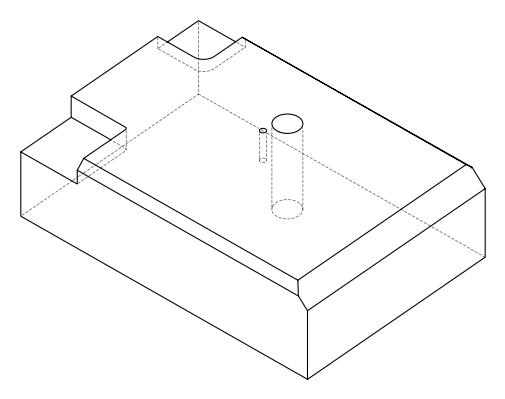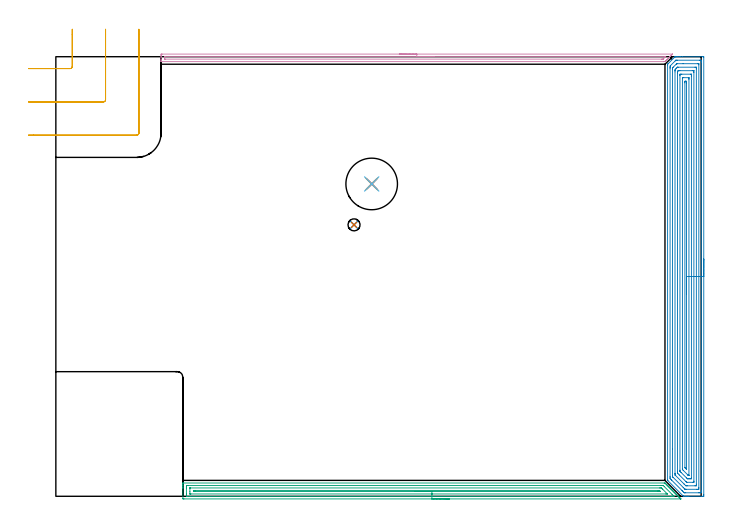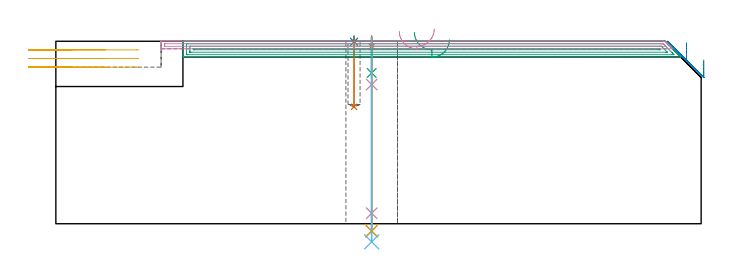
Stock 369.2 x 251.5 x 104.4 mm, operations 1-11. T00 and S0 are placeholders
(PLAN: 12 operations, 8 tool changes, 87.6 min)
(1 SPOT_DRILL | STEP1HOLE | NXT0321_9005460120000 | 0.05 min | 182 mm3)
(2 SPOT_DRILL_1 | STEP1POCKET | NXT0321_9005460120000 | 0.03 min | 0 mm3)
(3 DRILL_BLIND_HOLE_INTO_CENTER | STEP1HOLE | NXT0301_092 | 0.08 min | 1730 mm3)
(4 GUN_DRILL_THROUGH_HOLE | STEP1HOLE | UGT0307_009 | 0.54 min | 9891 mm3)
(5 DRILL_TO_ENLARGE_THROUGH_HOLE | STEP1HOLE | NXT0301_104 | 0.44 min | 4232 mm3)
(6 DRILL_TO_ENLARGE_THROUGH_HOLE_1 | STEP1HOLE | UGT0301_394 | 0.47 min | 55277 mm3)
(7 DRILL_BLIND_HOLE_INTO_CENTER_1 | STEP1POCKET | NXT0301_040 | 0.16 min | 1359 mm3)
(8 AREA_MILL | FG_CHAMFER_SURFACE | UGT0205_001 | 16.19 min | 53884 mm3)
(9 AREA_MILL_1 | FG_CHAMFER_SURFACE_1 | UGT0205_001 | 9.15 min | 11774 mm3)
(10 AREA_MILL_2 | FG_CHAMFER_SURFACE_2 | UGT0205_001 | 4.82 min | 2706 mm3)
(11 MILL_CORNER_NOTCH_RECTANGULAR | CORNER_NOTCH_RECTANGULAR | UGT0201_109 | Follow Part, ap 6.35, ae 75% | 1.73 min | 50676 mm3)
(12 MILL_CORNER_NOTCH_RECTANGULAR_1 | CORNER_NOTCH_RECTANGULAR_1 | NXT0201_008 | Follow Part, ap 1.5, ae 75% | 53.94 min | 133974 mm3)
(TOOL NXT0321_9005460120000 | NC Spot Drill, 142deg, 12mm, Carbide, Uncoated | D12 PA142 FL30 Z2)
(TOOL NXT0301_092 | Carbide Drill 12.1mm [860.1-1210-061A1-MM 2214] | D12.1 PA140 FL77 Z2)
(TOOL UGT0307_009 | Gun Drill 12 mm | D12 PA130 FL24 Z1)
(TOOL NXT0301_104 | Carbide Drill 14mm [860.1-1400-112A1-MM 2214] | D14 PA140 FL123 Z2)
(TOOL UGT0301_394 | Twist Drill 29.5 mm | D29.5 PA118 FL165 Z2)
(TOOL NXT0301_040 | Carbide Drill 6.9mm [860.1-0690-035A1-MM 2214] | D6.9 PA140 FL53 Z2)
(TOOL UGT0205_001 | Chamfer Mill 20 x 3 x 45 deg. | D20 FL50 Z2)
(TOOL UGT0201_109 | End Mill 25.4 mm | D25.4 FL25 Z2)
(TOOL NXT0201_008 | ENDMILL 6mm [2P460-0600-NA 1630] | D6 FL26 Z6)
(OP 1 SPOT_DRILL)
G17 G21 G94 G90
T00 M6
G54
G17 G0 G90 X180.7 Y178.7 S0 M3
G43 Z114.4 H0
G94 G81 G98 Z101.4 F250. R107.4
G80
M5
M2
(OP 2 SPOT_DRILL_1)
G17 G21 G94 G90
T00 M6
G54
G17 G0 G90 X170.6 Y155.3 S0 M3
G43 Z114.4 H0
G94 G81 G98 Z104.103 F250. R107.4
G80
M5
M2
(OP 3 DRILL_BLIND_HOLE_INTO_CENTER)
G17 G21 G94 G90
T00 M6
G54
G17 G0 G90 X180.7 Y178.7 S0 M3
G43 Z114.4 H1
G94 G81 G98 Z86.25 F250. R106.4
G80
M5
M2
(OP 4 GUN_DRILL_THROUGH_HOLE)
G17 G21 G94 G90
T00 M6
G54
G17 G0 G90 X180.7 Y178.7 M8
G43 Z114.4 H0
Z99.582
S716 M3
G94 G1 Z79.636 F125. M26
G4 X.084
Z6. F250.
G4 X.084
Z-4.298 F125.
G4 X.084
M5
M9
G0 Z99.582
Z114.4
M2
(OP 5 DRILL_TO_ENLARGE_THROUGH_HOLE)
G17 G21 G94 G90
T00 M6
G54
G17 G0 G90 X180.7 Y178.7 S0 M3
G43 Z114.4 H1
G94 G73 G98 Z-4.048 F250. Q13.556 R106.4
G80
M5
M2
(OP 6 DRILL_TO_ENLARGE_THROUGH_HOLE_1)
G17 G21 G94 G90
T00 M6
G54
G17 G0 G90 X180.7 Y178.7 S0 M3
G43 Z114.4 H0
G94 G73 G98 Z-10.363 F250. Q28.691 R106.4
G80
M5
M2
(OP 7 DRILL_BLIND_HOLE_INTO_CENTER_1)
G17 G21 G94 G90
T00 M6
G54
G17 G0 G90 X170.6 Y155.3 S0 M3
G43 Z114.4 H1
G94 G81 G98 Z66.9 F250. R106.4
G80
M5
M2
(OP 8 AREA_MILL)
G17 G21 G94 G90
T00 M6
G54
G17 G0 G90 X370.7 Y135.75 S1061 M3
G43 Z114.4 H0
Z93.7
G94 G1 Y135.712 Z92.828 F250.
Y135.598 Z91.963
Y135.409 Z91.112
Y135.147 Z90.28
Y134.813 Z89.474
Y134.41 Z88.7
Y133.941 Z87.964
Y133.41 Z87.272
Y132.821 Z86.629
Y132.178 Z86.04
Y131.486 Z85.508
Y130.75 Z85.04
Y129.976 Z84.637
Y129.17 Z84.303
Y128.338 Z84.041
Y127.486 Z83.852
Y126.621 Z83.738
Y125.75 Z83.7
Y0.95
X370.699 Y0.624 Z83.701
X370.694 Y0.062 Z83.704
X370.692 Y0.008 Z83.706
X370.135 Y0. Z84.262
X362.129 Z92.265
X361.592 Z92.805
X361.24 Z93.156
X360.702 Z93.694
X360.35 Z94.045
X359.367 Z95.033
X359.094 Y0.01 Z95.303
X359.016 Y0.085 Z95.382
X358.922 Y0.177 Z95.476
X350.159 Y8.941 Z104.24
X350.053 Y9.048 Z104.346
X350.007 Y9.099 Z104.393
X350. Y9.561 Z104.4
Y246.407
X350.006 Y247.206 Z104.391
X350.101 Y247.301 Z104.298
X350.12 Y247.321 Z104.279
X354.123 Y251.323 Z100.277
X354.297 Y251.498 Z100.095
X354.299 Y251.5 Z100.093
X354.475 Z99.919
X354.827 Z99.572
X355.198 Z99.202
X355.902 Z98.493
X357.144 Z97.253
X358.571 Z95.825
X370.135 Z84.262
X370.406 Y251.498 Z83.992
X370.692 Y251.49 Z83.706
X370.699 Y251.203 Z83.699
X370.7 Y125.75 Z83.7
X369.286 Z85.114
Y3.265
X369.283 Y2.411 Z85.117
X369.282 Y2.375 Z85.118
X369.246 Y2.01 Z85.154
X368.763 Y2.002 Z85.637
X368.356 Y2.001 Z86.044
X367.876 Y2. Z86.524
X360.35 Z94.05
X359.868 Y2.001 Z94.532
X359.665 Y2.006 Z94.735
X359.565 Y2.01 Z94.835
X359.46 Y2.101 Z94.94
X359.141 Y2.411 Z95.259
X358.571 Y2.979 Z95.829
X358.245 Y3.305 Z96.155
X352.344 Y9.206 Z102.056
X351.991 Y9.561 Z102.409
X351.454 Y10.107 Z102.946
X351.419 Y10.455 Z102.981
X351.417 Y10.493 Z102.983
X351.414 Y11.349 Z102.986
Y244.62
X351.416 Y245.514 Z102.984
X351.417 Y245.552 Z102.983
X351.454 Y246.193 Z102.946
X351.558 Y246.303 Z102.842
X351.658 Y246.407 Z102.742
X354.339 Y249.089 Z100.061
X354.68 Y249.423 Z99.72
X354.728 Y249.466 Z99.672
X354.759 Y249.49 Z99.641
X354.808 Y249.492 Z99.592
X355.013 Y249.496 Z99.387
X355.493 Y249.5 Z98.907
X368.356 Y249.499 Z86.044
X368.839 Y249.497 Z85.561
X369.246 Y249.49 Z85.154
X369.281 Y249.089 Z85.119
X369.283 Y249.051 Z85.117
X369.286 Y248.195 Z85.114
Y125.75
X367.872 Z86.528
X367.871 Y5.093 Z86.529
X367.869 Y4.688 Z86.531
X367.865 Y4.199 Z86.535
X367.856 Y4.01 Z86.544
X367.662 Y4.003 Z86.738
X367.466 Y4.001 Z86.934
X366.775 Y4. Z87.625
X360.548 Z93.852
X360.35 Y4.002 Z94.05
X360.152 Y4.006 Z94.248
X360.022 Y4.01 Z94.378
X359.942 Y4.069 Z94.458
X359.804 Y4.199 Z94.596
X359.46 Y4.54 Z94.94
X358.907 Y5.093 Z95.493
X353.234 Y10.766 Z101.166
X352.944 Y11.059 Z101.456
X352.873 Y11.135 Z101.527
X352.84 Y11.171 Z101.56
X352.835 Y11.214 Z101.565
X352.833 Y11.349 Z101.567
X352.829 Y11.755 Z101.571
X352.828 Y27.036 Z101.572
X352.829 Y244.133 Z101.571
X352.832 Y244.62 Z101.568
X352.835 Y245.02 Z101.565
X352.846 Y245.135 Z101.554
X352.925 Y245.217 Z101.475
X353.213 Y245.514 Z101.187
X355. Y247.301 Z99.4
X355.013 Y247.313 Z99.387
X355.191 Y247.479 Z99.209
X355.359 Y247.49 Z99.041
X355.706 Y247.498 Z98.694
X358.867 Y247.5 Z95.533
X367.269 Z87.131
X367.466 Y247.498 Z86.934
X367.664 Y247.494 Z86.736
X367.796 Y247.49 Z86.604
X367.865 Y247.477 Z86.535
X367.867 Y247.436 Z86.533
X367.869 Y247.301 Z86.531
X367.871 Y246.895 Z86.529
X367.872 Y125.75 Z86.528
X366.457 Z87.943
Y6.88
X366.451 Y6.113 Z87.949
X366.447 Y6.01 Z87.953
X366.344 Y6.007 Z88.056
X366.125 Y6.003 Z88.275
X365.687 Y6. Z88.713
X361.24 Z93.16
X360.788 Y6.003 Z93.612
X360.569 Y6.007 Z93.831
X360.462 Y6.01 Z93.938
X360.35 Y6.11 Z94.05
X359.569 Y6.88 Z94.831
X359.46 Y6.988 Z94.94
X354.611 Y11.839 Z99.789
X354.41 Y12.043 Z99.99
X354.31 Y12.146 Z100.09
X354.262 Y12.198 Z100.138
X354.25 Y12.243 Z100.15
X354.243 Y13.015 Z100.157
Y13.136
Y242.832
X354.245 Y243.603 Z100.155
X354.248 Y243.726 Z100.152
X354.262 Y244.101 Z100.138
X354.448 Y244.293 Z99.952
X354.769 Y244.62 Z99.631
X355.337 Y245.188 Z99.063
X355.527 Y245.375 Z98.873
X355.596 Y245.44 Z98.804
X355.636 Y245.475 Z98.764
X355.684 Y245.49 Z98.716
X355.902 Y245.499 Z98.498
X355.916 Y245.5 Z98.484
X365.687 Z88.713
X366.13 Y245.497 Z88.27
X366.345 Y245.493 Z88.055
X366.446 Y245.49 Z87.954
X366.45 Y245.418 Z87.95
X366.457 Y244.741 Z87.943
Y244.62
Y125.75
X365.043 Z89.357
Y8.668
X365.042 Y8.422 Z89.358
X365.039 Y8.175 Z89.361
X365.036 Y8.019 Z89.364
X364.963 Y8.01 Z89.437
X364.798 Y8.005 Z89.602
X364.572 Y8.001 Z89.828
X361.013 Z93.387
X360.932 Y8.007 Z93.468
X360.913 Y8.01 Z93.487
X360.859 Y8.051 Z93.541
X360.704 Y8.2 Z93.696
X360.469 Y8.43 Z93.931
X356.656 Y12.243 Z97.744
X355.902 Y13. Z98.498
X355.772 Y13.136 Z98.628
X355.664 Y13.264 Z98.736
X355.661 Y13.378 Z98.739
X355.658 Y14.03 Z98.742
X355.657 Y14.276 Z98.743
Y241.939
X355.658 Y242.184 Z98.742
X355.664 Y242.832 Z98.736
X355.673 Y243.063 Z98.727
X355.902 Y243.298 Z98.498
X356.045 Y243.438 Z98.355
X356.085 Y243.475 Z98.315
X356.135 Y243.492 Z98.265
X356.792 Y243.498 Z97.608
X357.017 Y243.5 Z97.383
X364.133 Z90.267
X364.798 Y243.498 Z89.602
X365.028 Y243.495 Z89.372
X365.038 Y243.486 Z89.362
X365.04 Y243.483 Z89.36
X365.043 Y242.832 Z89.357
Y242.586
Y125.75
X363.629 Z90.771
X363.628 Y10.736 Z90.772
X363.626 Y10.455 Z90.774
X363.622 Y10.149 Z90.778
X363.616 Y10.01 Z90.784
X363.468 Y10.004 Z90.932
X363.019 Y10.001 Z91.381
X362.582 Y10. Z91.818
X362.129 Z92.271
X361.691 Y10.001 Z92.709
X361.466 Y10.006 Z92.934
X361.355 Y10.01 Z93.045
X361.24 Y10.119 Z93.16
X360.895 Y10.455 Z93.505
X357.681 Y13.666 Z96.719
X357.318 Y14.03 Z97.082
X357.197 Y14.155 Z97.203
X357.101 Y14.257 Z97.299
X357.078 Y14.285 Z97.322
X357.075 Y14.3 Z97.325
X357.073 Y14.337 Z97.327
X357.071 Y14.643 Z97.329
Y14.924
X357.072 Y240.763 Z97.328
X357.074 Y241.045 Z97.326
X357.078 Y241.351 Z97.322
X357.084 Y241.49 Z97.316
X357.232 Y241.496 Z97.168
X357.681 Y241.499 Z96.719
X358.118 Y241.5 Z96.282
X363.019 Y241.499 Z91.381
X363.459 Y241.496 Z90.941
X363.601 Y241.49 Z90.799
X363.622 Y241.478 Z90.778
X363.625 Y241.431 Z90.775
X363.627 Y241.327 Z90.773
X363.628 Y241.045 Z90.772
X363.629 Y240.432 Z90.771
Y125.75
X362.215 Z92.185
X362.214 Y12.157 Z92.186
X362.211 Y12.071 Z92.189
X362.208 Y12.02 Z92.192
X362.188 Y12.01 Z92.212
X362.129 Y12.007 Z92.271
X361.888 Z92.512
X361.82 Y12.01 Z92.58
X361.774 Y12.035 Z92.626
X361.701 Y12.103 Z92.699
X361.555 Y12.243 Z92.845
X358.874 Y14.924 Z95.526
X358.571 Y15.233 Z95.829
X358.504 Y15.305 Z95.896
X358.492 Y15.56 Z95.908
X358.487 Y15.732 Z95.913
X358.486 Y15.818 Z95.914
X358.485 Y15.904 Z95.915
X358.486 Y239.343 Z95.914
X358.489 Y239.429 Z95.911
X358.492 Y239.48 Z95.908
X358.512 Y239.49 Z95.888
X358.571 Y239.493 Z95.829
X359.219 Y239.5 Z95.181
X361.889 Y239.499 Z92.511
X362.129 Y239.493 Z92.271
X362.203 Y239.49 Z92.197
X362.211 Y239.343 Z92.189
X362.213 Y239.257 Z92.187
X362.214 Y239.172 Z92.186
X362.215 Y238.364 Z92.185
Y125.75
X360.801 Z93.599
X360.8 Y15.552 Z93.6
X360.798 Y15.509 Z93.602
X360.795 Y15.477 Z93.605
X360.744 Y15.515 Z93.656
X360.429 Y15.818 Z93.971
X360.35 Y15.897 Z94.05
X359.948 Y16.311 Z94.452
X359.906 Y16.364 Z94.494
X359.902 Y16.44 Z94.498
X359.9 Y16.56 Z94.5
Y236.576
X359.901 Y237.027 Z94.499
X359.907 Y237.47 Z94.493
X360.321 Y237.499 Z94.079
X360.35 Y237.498 Z94.05
X360.793 Y237.47 Z93.607
X360.799 Y237.019 Z93.601
X360.8 Y236.576 Z93.6
X360.801 Y236.123 Z93.599
Y125.75
Y124.878 Z93.638
Y124.013 Z93.751
Y123.162 Z93.94
Y122.33 Z94.203
Y121.524 Z94.536
Y120.75 Z94.939
Y120.014 Z95.408
Y119.322 Z95.939
Y118.679 Z96.528
Y118.089 Z97.172
Y117.558 Z97.864
Y117.09 Z98.599
Y116.687 Z99.373
Y116.353 Z100.179
Y116.091 Z101.011
Y115.902 Z101.863
Y115.788 Z102.728
Y115.75 Z103.599
G0 Z114.4
M5
M2
(OP 9 AREA_MILL_1)
G17 G21 G94 G90
T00 M6
G54
G17 G0 G90 X225.15 Y-1.5 S1061 M3
G43 Z114.4 H0
Z105.3
G94 G1 X225.112 Z104.428 F250.
X224.998 Z103.564
X224.809 Z102.712
X224.547 Z101.88
X224.213 Z101.074
X223.81 Z100.3
X223.341 Z99.564
X222.81 Z98.872
X222.221 Z98.229
X221.578 Z97.64
X220.886 Z97.108
X220.15 Z96.64
X219.376 Z96.237
X218.57 Z95.903
X217.738 Z95.641
X216.886 Z95.452
X216.022 Z95.338
X215.15 Z95.3
X73.301
X72.959 Y-1.497 Z95.302
X72.71 Y-1.492 Z95.306
X72.7 Y-1.239 Z95.559
Y4.383 Z101.177
Y4.963 Z101.76
Y5.271 Z102.068
Y5.852 Z102.648
Y6.16 Z102.955
Y6.777 Z103.577
Y7.217 Z104.016
X72.706 Y7.564 Z104.356
X72.71 Y7.597 Z104.388
X72.855 Y7.6 Z104.4
X348.078
X348.504 Y7.594 Z104.392
X348.566 Y7.534 Z104.333
X348.608 Y7.493 Z104.292
X349.053 Y7.049 Z103.845
X349.133 Y6.967 Z103.766
X349.267 Y6.833 Z103.633
X349.349 Y6.752 Z103.549
X349.428 Y6.672 Z103.471
X349.565 Y6.536 Z103.335
X349.646 Y6.456 Z103.252
X349.723 Y6.377 Z103.176
X349.862 Y6.239 Z103.038
X349.942 Y6.16 Z102.956
X350.018 Y6.082 Z102.881
X350.159 Y5.941 Z102.74
X350.238 Y5.864 Z102.66
X350.313 Y5.787 Z102.586
X350.457 Y5.644 Z102.443
X350.534 Y5.568 Z102.364
X350.608 Y5.492 Z102.291
X350.754 Y5.346 Z102.146
X350.83 Y5.271 Z102.068
X350.903 Y5.197 Z101.996
X351.051 Y5.049 Z101.848
X351.127 Y4.975 Z101.772
X351.198 Y4.902 Z101.701
X351.349 Y4.752 Z101.551
X351.423 Y4.679 Z101.475
X351.493 Y4.607 Z101.406
X351.646 Y4.454 Z101.253
X351.719 Y4.383 Z101.179
X351.788 Y4.312 Z101.111
X351.944 Y4.157 Z100.956
X352.015 Y4.087 Z100.883
X352.084 Y4.017 Z100.816
X352.241 Y3.86 Z100.659
X352.311 Y3.791 Z100.587
X352.379 Y3.722 Z100.521
X352.538 Y3.562 Z100.361
X352.607 Y3.494 Z100.291
X352.674 Y3.427 Z100.226
X352.836 Y3.265 Z100.064
X352.904 Y3.198 Z99.995
X352.969 Y3.132 Z99.931
X353.133 Y2.967 Z99.766
X353.2 Y2.902 Z99.698
X353.264 Y2.837 Z99.636
X353.43 Y2.67 Z99.469
X353.496 Y2.606 Z99.402
X353.559 Y2.542 Z99.341
X353.728 Y2.373 Z99.172
X353.792 Y2.31 Z99.106
X353.854 Y2.247 Z99.046
X354.025 Y2.075 Z98.874
X354.088 Y2.013 Z98.81
X354.149 Y1.952 Z98.751
X354.323 Y1.778 Z98.577
X354.384 Y1.717 Z98.514
X354.444 Y1.657 Z98.456
X354.62 Y1.481 Z98.28
X354.681 Y1.421 Z98.218
X354.739 Y1.362 Z98.161
X354.917 Y1.183 Z97.982
X354.977 Y1.125 Z97.921
X355.034 Y1.067 Z97.866
X355.215 Y0.886 Z97.685
X355.273 Y0.829 Z97.625
X355.329 Y0.772 Z97.571
X355.512 Y0.588 Z97.387
X355.569 Y0.532 Z97.329
X355.624 Y0.477 Z97.276
X355.809 Y0.291 Z97.09
X355.865 Y0.236 Z97.033
X355.919 Y0.182 Z96.981
X356.107 Y-0.006 Z96.793
X356.161 Y-0.06 Z96.737
X356.214 Y-0.113 Z96.686
X356.404 Y-0.304 Z96.495
X356.458 Y-0.356 Z96.441
X356.509 Y-0.408 Z96.391
X356.702 Y-0.601 Z96.198
X356.754 Y-0.652 Z96.144
X356.804 Y-0.703 Z96.096
X356.999 Y-0.899 Z95.9
X357.05 Y-0.949 Z95.848
X357.195 Y-1.095 Z95.704
X357.296 Y-1.196 Z95.604
X357.494 Y-1.393 Z95.405
X357.594 Y-1.493 Z95.304
X357.595 Y-1.497 Z95.3
X357.594 Y-1.499 Z95.299
X357.368 Y-1.5 Z95.3
X215.15
Y-0.086 Z96.714
X75.11 Y-0.085 Z96.715
X75.085 Y-0.084 Z96.716
X74.71 Y-0.06 Z96.74
X74.702 Y0.321 Z97.121
X74.701 Y0.829 Z97.629
X74.7 Y1.212 Z98.012
Y4.767 Z101.567
X74.701 Y5.271 Z102.071
X74.702 Y5.653 Z102.453
X74.71 Y6.16 Z102.96
X75.061 Y6.184 Z102.984
X75.085 Y6.185 Z102.985
X75.952 Y6.186 Z102.986
X346.268
X347.161 Y6.185 Z102.985
X347.186 Y6.183 Z102.983
X347.478 Y6.16 Z102.96
X348.078 Y5.571 Z102.371
X352.538 Y1.112 Z97.912
X352.822 Y0.829 Z97.629
X353.43 Y0.216 Z97.016
X353.698 Y-0.06 Z96.74
X353.454 Y-0.083 Z96.717
X353.43 Y-0.084 Z96.716
X352.564 Y-0.086 Z96.714
X215.15
Y1.328 Z98.128
X77.26 Y1.329 Z98.129
X76.87 Y1.33 Z98.13
X76.74 Y1.333 Z98.133
X76.723 Y1.335 Z98.135
X76.71 Y1.348 Z98.148
X76.705 Y1.436 Z98.236
X76.702 Y1.548 Z98.348
X76.7 Y2.606 Z99.406
Y4.383 Z101.183
X76.701 Y4.551 Z101.351
X76.707 Y4.72 Z101.52
X76.71 Y4.763 Z101.563
X76.725 Y4.766 Z101.566
X76.772 Y4.769 Z101.569
X76.87 Y4.771 Z101.571
X345.401
X345.904 Y4.77 Z101.57
X346.293 Y4.767 Z101.567
X346.418 Y4.765 Z101.565
X346.549 Y4.641 Z101.441
X346.815 Y4.383 Z101.183
X347.186 Y4.015 Z100.815
X349.862 Y1.337 Z98.137
X349.863 Y1.331 Z98.131
X349.862
X349.36 Y1.329 Z98.129
X348.97 Y1.328 Z98.128
X215.15
Y2.743 Z99.543
X79.546
X79.407 Y2.744 Z99.544
X78.792 Y2.75 Z99.55
X78.71 Y2.758 Z99.558
X78.707 Y2.851 Z99.651
X78.705 Y3.05 Z99.85
X78.707 Y3.249 Z100.049
X78.71 Y3.342 Z100.142
X78.798 Y3.351 Z100.151
X78.929 Y3.353 Z100.153
X79.546 Y3.357 Z100.157
X79.683
X344.647
X344.782 Y3.355 Z100.155
X345.401 Y3.343 Z100.143
X345.983 Y2.757 Z99.557
X345.401 Y2.746 Z99.546
X345.262 Y2.744 Z99.544
X344.647 Y2.743 Z99.543
X344.509
X215.15
X214.278 Z99.581
X213.413 Z99.695
X212.562 Z99.883
X211.73 Z100.146
X210.924 Z100.48
X210.15 Z100.882
X209.414 Z101.351
X208.722 Z101.882
X208.079 Z102.472
X207.49 Z103.115
X206.958 Z103.807
X206.49 Z104.543
X206.087 Z105.316
X205.753 Z106.122
X205.491 Z106.954
X205.302 Z107.806
X205.188 Z108.671
X205.15 Z109.543
G0 Z114.4
M5
M2
(OP 10 AREA_MILL_2)
G17 G21 G94 G90
T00 M6
G54
G17 G0 G90 X196.5 Y253. S1061 M3
G43 Z114.4 H0
Z110.1
G94 G1 X196.538 Z109.228 F250.
X196.652 Z108.363
X196.841 Z107.512
X197.103 Z106.68
X197.437 Z105.874
X197.84 Z105.1
X198.308 Z104.364
X198.84 Z103.672
X199.429 Z103.029
X200.072 Z102.44
X200.764 Z101.908
X201.5 Z101.44
X202.274 Z101.037
X203.08 Z100.703
X203.912 Z100.441
X204.764 Z100.252
X205.628 Z100.138
X206.5 Z100.1
X352.773 Y252.999 Z100.099
X352.783 Y252.994 Z100.103
X352.773 Y252.976 Z100.122
X352.688 Y252.887 Z100.211
X352.177 Y252.377 Z100.723
X351.968 Y252.166 Z100.93
X351.379 Y251.578 Z101.521
X351.283 Y251.482 Z101.616
X351.091 Y251.289 Z101.807
X350.547 Y250.746 Z102.353
X350.213 Y250.411 Z102.685
X349.714 Y249.914 Z103.186
X349.496 Y249.695 Z103.403
X349.336 Y249.534 Z103.561
X349.18 Y249.379 Z103.719
X349.049 Y249.248 Z103.85
X348.897 Y249.095 Z104.
X348.602 Y248.803 Z104.295
X348.502 Y248.706 Z104.391
X347.708 Y248.7 Z104.4
X60.376
X60.21 Y248.702 Z104.389
X60.203 Y248.853 Z104.239
X60.2 Y249.012 Z104.088
Y249.28 Z103.819
Y249.973 Z103.122
Y251.196 Z101.901
Y251.727 Z101.367
Y252.339 Z100.756
X60.204 Y252.605 Z100.49
X60.21 Y252.992 Z100.104
X60.425 Y252.996 Z100.102
X60.823 Y253. Z100.1
X206.5
Y251.586 Z101.514
X348.747 Y251.585 Z101.515
X348.858 Y251.584 Z101.516
X348.912 Y251.58 Z101.52
X348.919 Y251.578 Z101.522
X348.918 Y251.575 Z101.525
X348.841 Y251.493 Z101.607
X348.704 Y251.354 Z101.746
X348.602 Y251.251 Z101.849
X347.708 Y250.359 Z102.741
X347.509 Y250.168 Z102.932
X347.462 Y250.124 Z102.976
X347.376 Y250.121 Z102.979
X347.189 Y250.117 Z102.983
X346.814 Y250.115 Z102.985
X346.67 Y250.114 Z102.986
X62.611 Y250.115 Z102.985
X62.465 Y250.116 Z102.984
X62.253 Y250.121 Z102.979
X62.209 Y250.123 Z102.977
X62.205 Y250.153 Z102.947
X62.203 Y250.186 Z102.914
X62.2 Y250.375 Z102.725
X62.201 Y251.388 Z101.712
X62.202 Y251.495 Z101.605
X62.207 Y251.566 Z101.534
X62.211 Y251.58 Z101.52
X62.214 Y251.582 Z101.518
X62.236 Y251.584 Z101.516
X62.611 Y251.586 Z101.514
X62.755
X206.5
X207.372 Z101.552
X208.236 Z101.666
X209.088 Z101.855
X209.92 Z102.117
X210.726 Z102.451
X211.5 Z102.854
X212.236 Z103.323
X212.928 Z103.854
X213.571 Z104.443
X214.16 Z105.086
X214.692 Z105.778
X215.16 Z106.514
X215.563 Z107.288
X215.897 Z108.094
X216.159 Z108.926
X216.348 Z109.778
X216.462 Z110.643
X216.5 Z111.514
G0 Z114.4
M5
M2
(OP 11 MILL_CORNER_NOTCH_RECTANGULAR)
G17 G21 G94 G90
T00 M6
G54
G17 G0 G90 X-15.7 Y244.7 S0 M3
G43 Z114.4 H0
Z99.467
G94 G1 X-12.7 F250.
X8.135 F500.
G3 X9.4 Y245.965 R1.27
G1 Y264.2
Y267.2 F250.
G0 Z114.4
X-15.7 Y225.65
Z99.467
G1 X-12.7
X27.185 F500.
G3 X28.45 Y226.915 R1.27
G1 Y264.2
Y267.2 F250.
G0 Z114.4
X-15.7 Y206.6
Z99.467
G1 X-12.7
X46.235 F500.
G3 X47.5 Y207.865 R1.27
G1 Y264.2
Y267.2 F250.
G0 Z114.4
X-15.7 Y244.7
Z94.533
G1 X-12.7
X8.135 F500.
G3 X9.4 Y245.965 R1.27
G1 Y264.2
Y267.2 F250.
G0 Z114.4
X-15.7 Y225.65
Z94.533
G1 X-12.7
X27.185 F500.
G3 X28.45 Y226.915 R1.27
G1 Y264.2
Y267.2 F250.
G0 Z114.4
X-15.7 Y206.6
Z94.533
G1 X-12.7
X46.235 F500.
G3 X47.5 Y207.865 R1.27
G1 Y264.2
Y267.2 F250.
G0 Z114.4
X-15.7 Y244.7
Z89.6
G1 X-12.7
X8.135 F500.
G3 X9.4 Y245.965 R1.27
G1 Y264.2
Y267.2 F250.
G0 Z114.4
X-15.7 Y225.65
Z89.6
G1 X-12.7
X27.185 F500.
G3 X28.45 Y226.915 R1.27
G1 Y264.2
Y267.2 F250.
G0 Z114.4
X-15.7 Y206.6
Z89.6
G1 X-12.7
X46.235 F500.
G3 X47.5 Y207.865 R1.27
G1 Y264.2
Y267.2 F250.
G0 Z114.4
M5
M2
